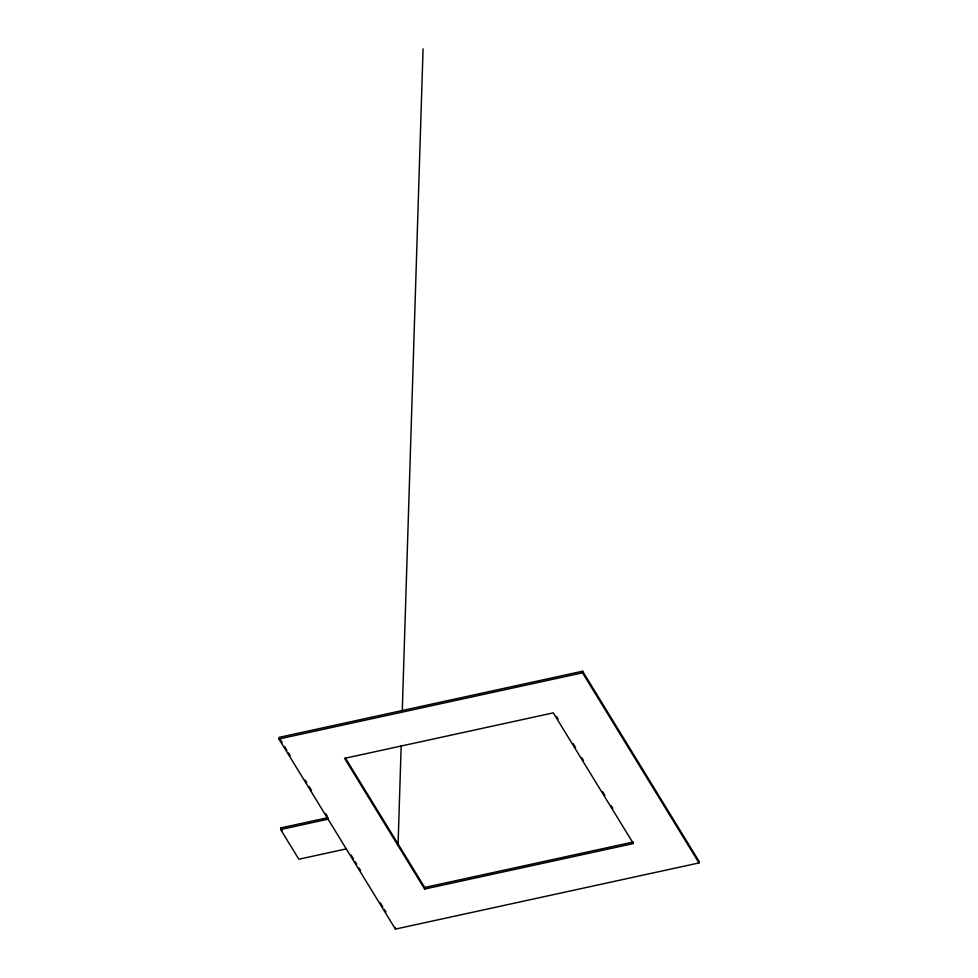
<?xml version="1.0" encoding="UTF-8"?>
<svg xmlns="http://www.w3.org/2000/svg" width="978" height="978" viewBox="0 0 978 978"><rect width="100%" height="100%" fill="white"/><g stroke="black" fill="none" stroke-linecap="round" stroke-linejoin="round"><path stroke-width="1.47" d="M278.95 738.989L278.999 737.388L582.595 671.214L699.05 861.337L699.001 862.926L395.405 929.1L278.95 738.989L582.546 672.815L699.001 862.926M346.285 848.892L298.84 859.234L280.649 829.527L280.698 827.938L328.131 817.596M395.405 929.1L395.454 927.499M398.046 845.139L401.163 745.982M402.264 710.908L423.071 48.9M424.648 889.051L344.586 758.353L553.303 712.864L633.365 843.562L424.648 889.051L424.696 887.462L345.43 758.048M582.546 672.815L582.595 671.214M280.649 829.527L328.082 819.185M424.696 887.462L633.414 841.972M556.519 716.434L558.108 719.026M573.169 743.61L575.553 747.498M581.886 757.852L583.475 760.444M602.497 791.495L604.881 795.383M611.213 805.738L612.803 808.317M279.794 738.683L282.177 742.559M284.549 746.446L286.933 750.322M288.51 752.913L290.099 755.505M305.148 780.077L306.737 782.669M309.121 786.544L311.493 790.432M325.76 813.708L327.337 816.3M351.09 855.065L353.461 858.941M355.051 861.532L356.628 864.112M359.012 867.999L360.589 870.579M380.405 902.926L382.777 906.802M384.366 909.393L385.955 911.985M280.698 827.938L282.275 830.518"/></g></svg>
